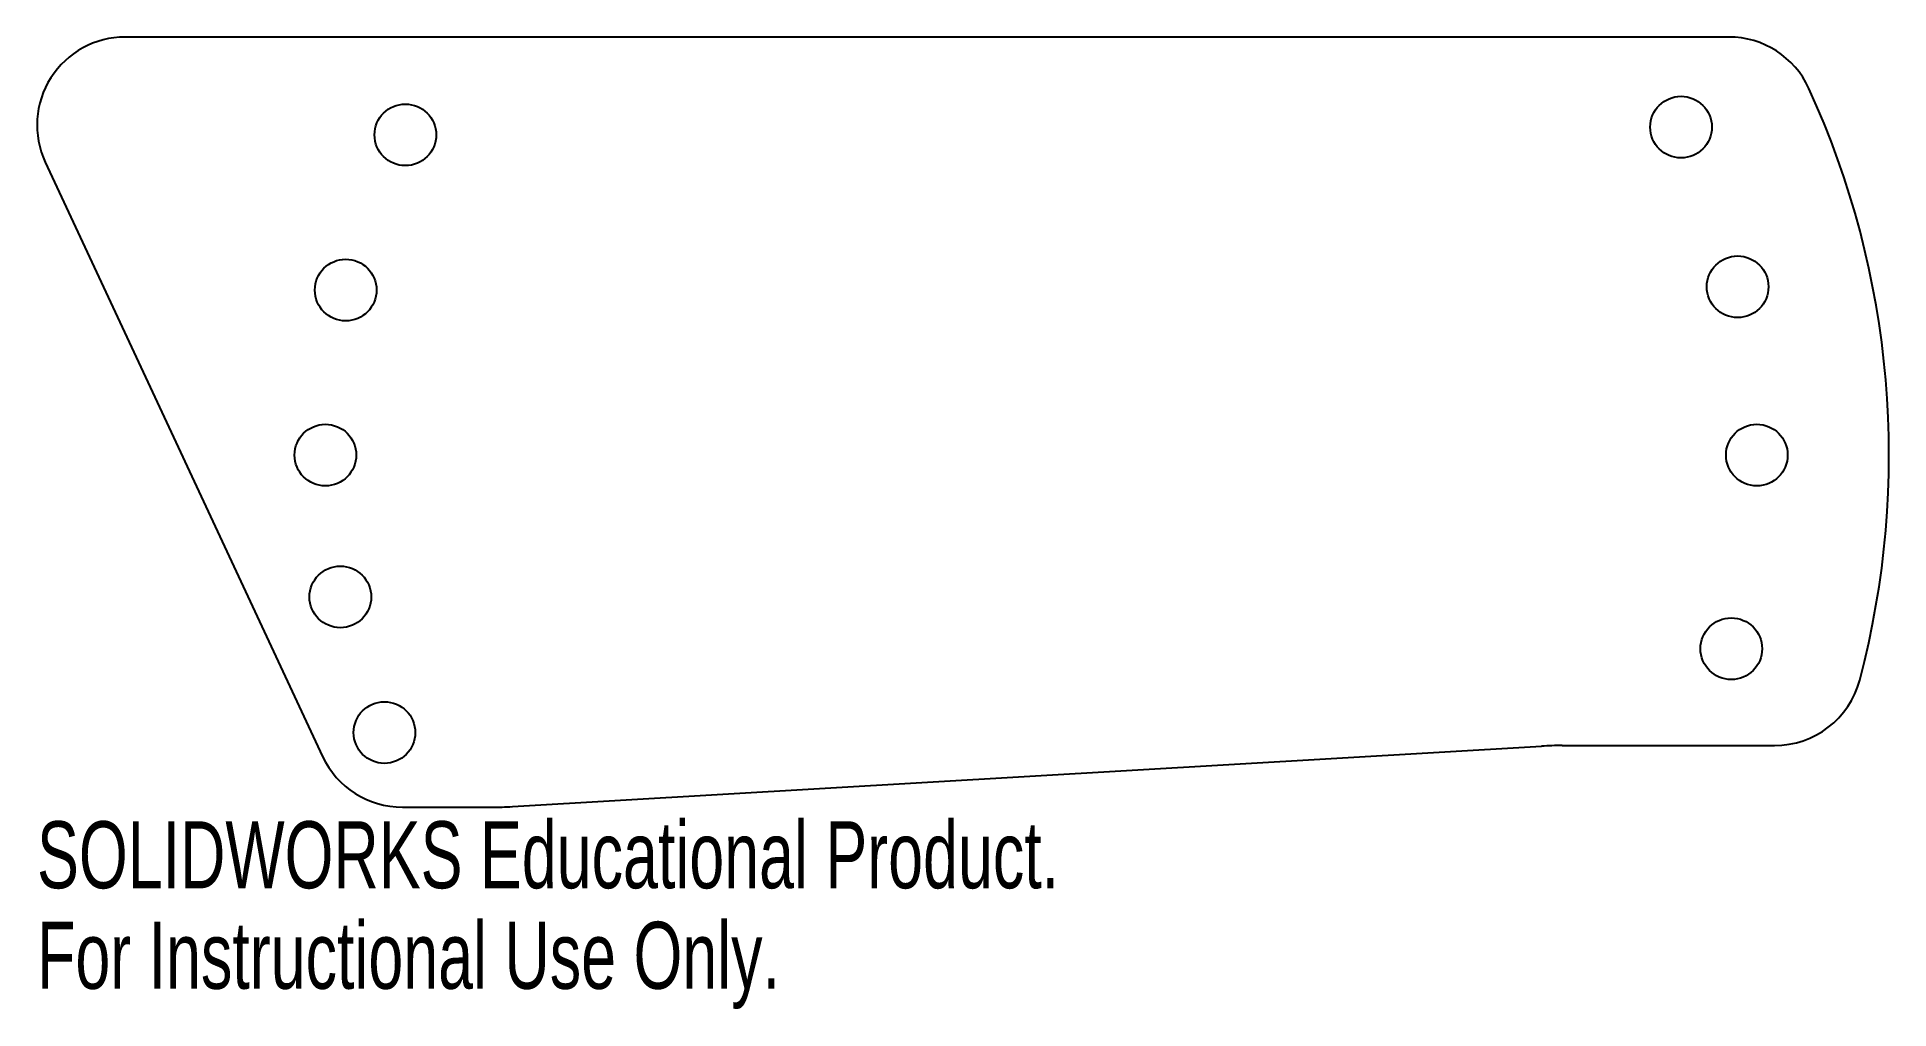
# Model space of a CAD drawing. Header units: inches. Extents: x -2.76 to 2.5, y -1.57 to 1.19.
import ezdxf

# ---------------------------------------------------------------- set-up
doc = ezdxf.new("R2010")
doc.units = ezdxf.units.IN
doc.header["$MEASUREMENT"] = 0
doc.styles.add('SLDTEXTSTYLE0', font='TXT', dxfattribs={"width": 0.7})

msp = doc.modelspace()

# ---------------------------------------------------------------- linework, layer by layer
at = {"color": 7, "linetype": 'Continuous', "lineweight": 25}
for p, q in [((2.0454, 1.1875), (-2.506, 1.1875)), ((-2.7326, 0.8318), (-1.9457, -0.8557)), ((-1.4068, -0.9983), (1.514, -0.8267)), ((1.5727, -0.825), (2.1753, -0.825)), ((-1.7191, -1), (-1.4655, -1))]:
    msp.add_line(p, q, dxfattribs=at)
for centre in [(1.9099, 0.9315), (-1.7107, 0.9096), (-1.8799, 0.4687), (2.0705, 0.478), (-1.9375, 0), (2.125, 0), (-1.8952, -0.4028), (2.0526, -0.55), (-1.77, -0.7881)]:
    msp.add_circle(centre, 0.0875, dxfattribs=at)
for centre, radius, start, end in [((-2.506, 0.9375), 0.25, 90, 205), ((2.0454, 0.9375), 0.25, 24.6243, 90), ((0, 0), 2.5, 345.1935, 24.6243), ((2.1753, -0.575), 0.25, 270, 345.1935), ((1.5727, -1.825), 1, 90, 93.3614), ((-1.7191, -0.75), 0.25, 205, 270), ((-1.4655, 0), 1, 270, 273.3614)]:
    msp.add_arc(centre, radius, start, end, dxfattribs=at)

# ---------------------------------------------------------------- texts
at = {"color": 7, "linetype": 'Continuous', "char_height": 0.1903, "attachment_point": 1, "style": 'SLDTEXTSTYLE0'}
for s, insert in [('SOLIDWORKS Educational Product.', (-2.756, -1.0401)), ('For Instructional Use Only.', (-2.756, -1.3256))]:
    msp.add_mtext(s, dxfattribs=dict(at, insert=insert))

doc.saveas('drawing.dxf')
